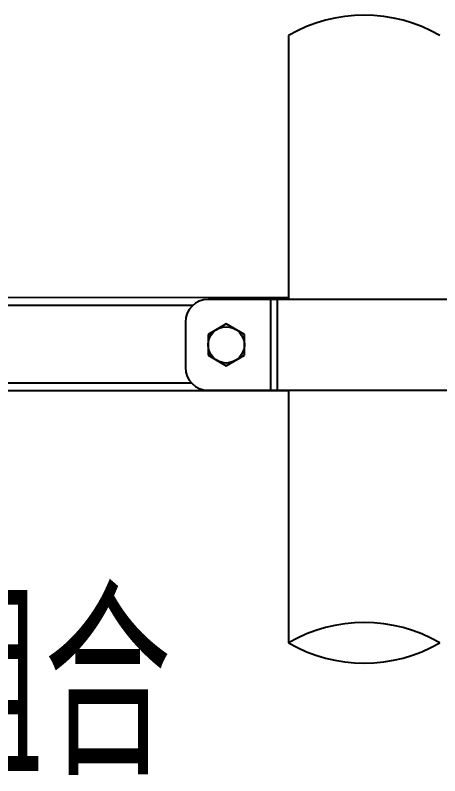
# Model space of a CAD drawing. Extents: x -409572 to -157272, y 600795 to 878326.
# Drawn here: x -390548 to -389591, y 800248 to 801960 of the extents above; entities that cross this region are included whole.
import ezdxf

# ---------------------------------------------------------------- set-up
doc = ezdxf.new("R2010")
doc.units = 0
doc.header["$LTSCALE"] = 1000
doc.header["$MEASUREMENT"] = 0
doc.layers.get('0').update_dxf_attribs({"linetype": 'CONTINUOUS'})
doc.styles.get("Standard").update_dxf_attribs({"font": 'GBENOR', "bigfont": 'GBCBIG'})

msp = doc.modelspace()

# ---------------------------------------------------------------- linework, layer by layer
for p, q in [((-389931.6, 801914), (-389931.6, 801319.8)), ((-389931.6, 801323.8), (-391054.7, 801323.7)), ((-389068.9, 801319.8), (-390113.1, 801319.8)), ((-389972.5, 801319.8), (-389972.5, 801115.4)), ((-389957.2, 801319.8), (-389957.2, 801115.4)), ((-390147.5, 801306.4), (-391054.7, 801306.4)), ((-390164.2, 801268.7), (-390164.2, 801166.5)), ((-390072.2, 801264.8), (-390113.1, 801241.2)), ((-390031.3, 801241.2), (-390072.2, 801264.8)), ((-390113.1, 801241.2), (-390113.1, 801194)), ((-390031.3, 801194), (-390031.3, 801241.2)), ((-390113.1, 801194), (-390072.2, 801170.4)), ((-390072.2, 801170.4), (-390031.3, 801194)), ((-390150.2, 801131.4), (-391029.6, 801131.4)), ((-389931.6, 801114), (-391054.7, 801113.7)), ((-390113.1, 801115.4), (-389068.9, 801115.4)), ((-389931.6, 801115.4), (-389931.6, 800546.8))]:
    msp.add_line(p, q)
msp.add_circle((-390072.2, 801217.6), 40.9)
for centre, radius, start, end in [((-389761.3, 801619), 340.6, 60, 120), ((-390113.1, 801268.7), 51.1, 90, 180), ((-390113.1, 801166.5), 51.1, 180, 270), ((-389761.3, 800251.8), 340.6, 60, 120), ((-389761.3, 800841.8), 340.6, 240, 300)]:
    msp.add_arc(centre, radius, start, end)

# ---------------------------------------------------------------- texts
msp.add_text('水管组合', height=400, rotation=360).set_placement((-391347.5, 800248))

doc.saveas('drawing.dxf')
